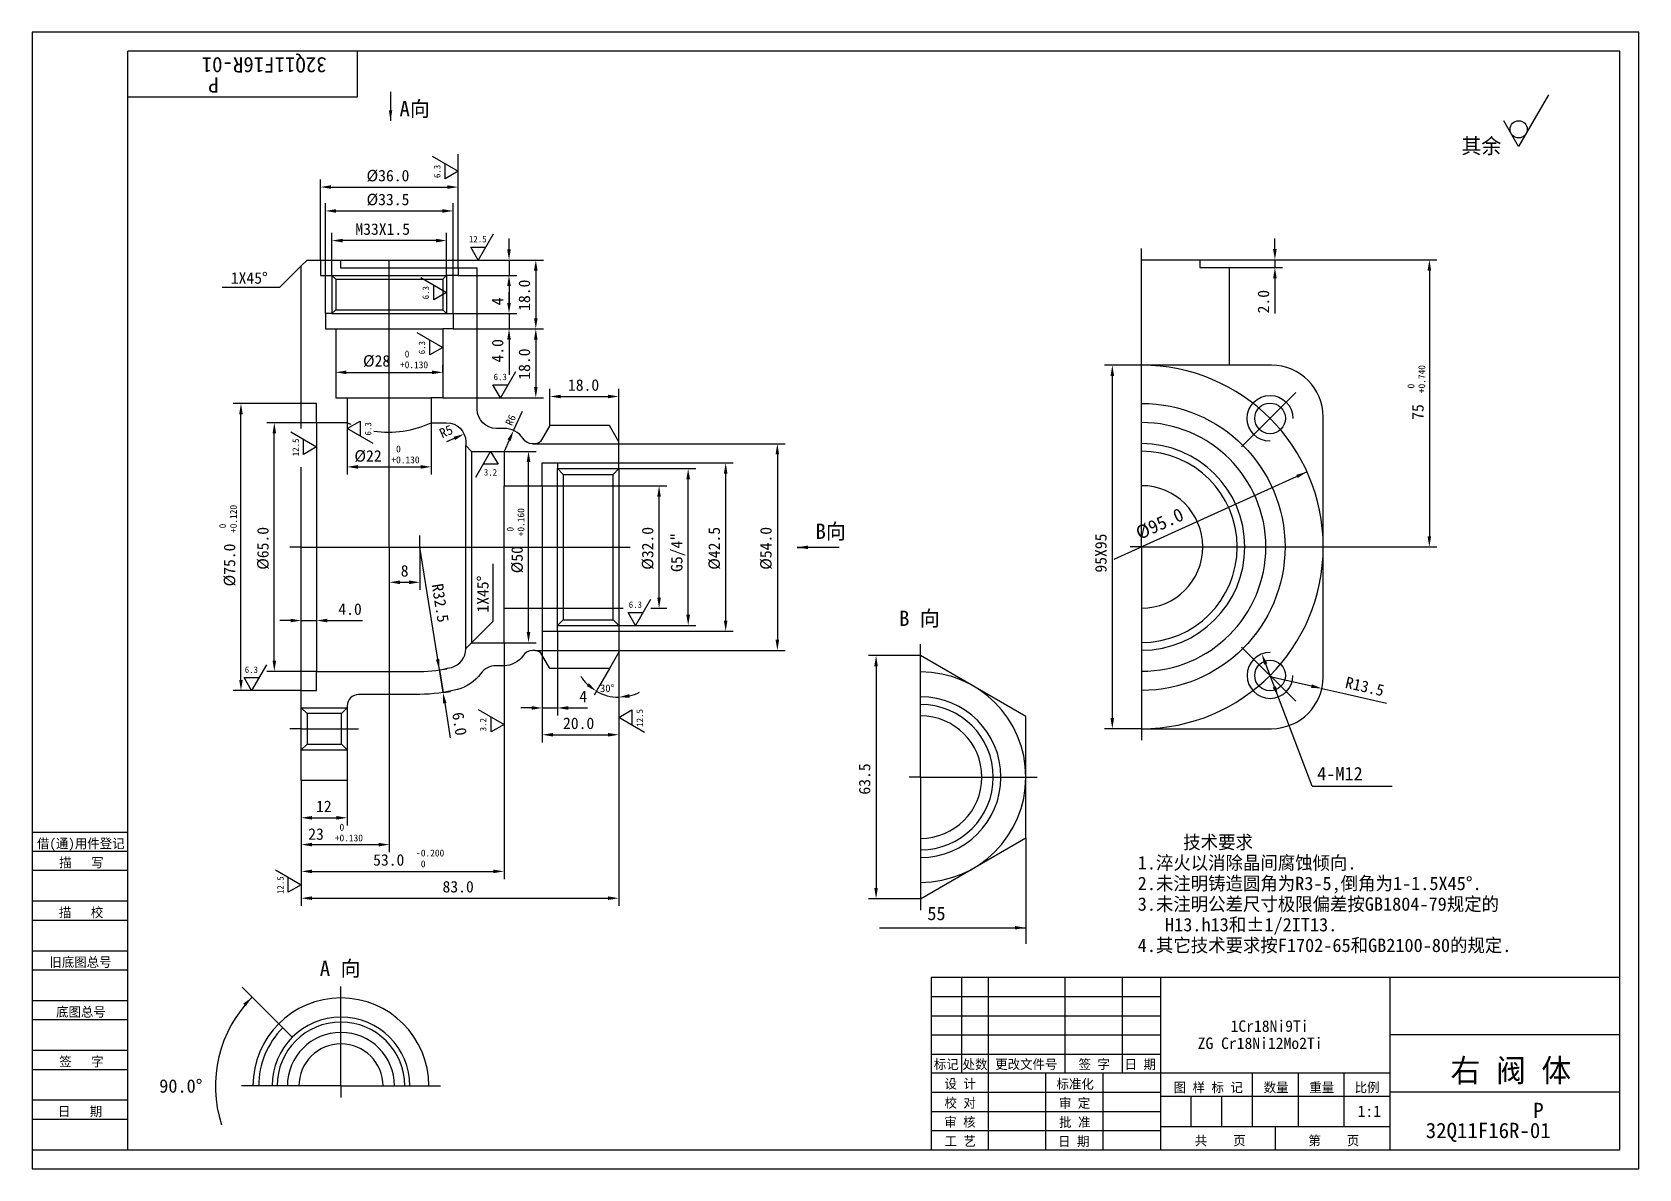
# Model space of a CAD drawing. Header units: metres. Extents: x 0 to 420, y 0 to 297.
import ezdxf

# ---------------------------------------------------------------- set-up
doc = ezdxf.new("R2010")
doc.units = ezdxf.units.M
for name, color, linetype in [('C', 6, 'Continuous'), ('D', 1, 'Continuous'), ('FL', 5, 'Continuous'), ('T', 7, 'Continuous'), ('TL', 4, 'Continuous')]:
    doc.layers.add(name, color=color, linetype=linetype)

# ---------------------------------------------------------------- blocks, each defined once
blk = doc.blocks.new('TUKUN3')
at = {"layer": 'FL'}
for p, q in [((420, 297), (0, 297)), ((0, 297), (0, 0)), ((420, 0), (420, 297)), ((0, 78), (25, 78)), ((0, 70), (25, 70)), ((0, 65), (25, 65)), ((0, 57), (25, 57)), ((0, 52), (25, 52)), ((243, 25), (243, 50)), ((250, 5), (250, 50)), ((270, 25), (270, 50)), ((285, 25), (285, 50)), ((0, 44), (25, 44)), ((235, 45), (295, 45)), ((0, 39), (25, 39)), ((235, 40), (295, 40)), ((235, 35), (295, 35)), ((0, 31), (25, 31)), ((235, 30), (295, 30)), ((0, 26), (25, 26)), ((280, 5), (280, 25)), ((0, 18), (25, 18)), ((235, 20), (295, 20)), ((0, 13), (25, 13)), ((235, 15), (295, 15)), ((235, 10), (295, 10)), ((0, 0), (420, 0))]:
    blk.add_line(p, q, dxfattribs=at)
at = {"layer": 'TL'}
for p, q in [((415, 292), (25, 292)), ((25, 5), (25, 292)), ((85, 292), (85, 280)), ((415, 5), (415, 292)), ((85, 280), (25, 280)), ((0, 88), (25, 88)), ((0, 83), (25, 83)), ((415, 50), (235, 50)), ((235, 50), (235, 5)), ((295, 5), (295, 50)), ((355, 5), (355, 50)), ((415, 35), (355, 35)), ((355, 25), (235, 25)), ((265, 5), (265, 25)), ((319, 11), (319, 25)), ((331, 11), (331, 25)), ((343, 11), (343, 25)), ((295, 19), (355, 19)), ((303, 11), (303, 19)), ((311, 11), (311, 19)), ((415, 20), (355, 20)), ((355, 11), (295, 11)), ((325, 5), (325, 11)), ((0, 5), (415, 5))]:
    blk.add_line(p, q, dxfattribs=at)
at = {"layer": 'T'}
for s, p in [('借(通)用件登记', (1.26, 83.76)), ('描   写', (7.09, 78.76)), ('描   校', (6.98, 65.76)), ('旧底图总号', (4.52, 52.76)), ('底图总号', (6.25, 39.76)), ('签   字', (7.1, 26.76)), ('标记', (235.71, 26.07)), ('处数', (243.22, 26.07)), ('更改文件号', (251.75, 26.07)), ('签 字', (273.53, 26.07)), ('日 期', (285.57, 26.07)), ('设 计', (238.5, 20.99)), ('标准化', (267.77, 20.93)), ('图 样 标 记', (298.4, 20.04)), ('数量', (321.92, 20.04)), ('重量', (333.88, 20.04)), ('比例', (345.7, 20.04)), ('校 对', (238.48, 15.99)), ('审 定', (268.39, 15.93)), ('日   期', (6.72, 13.76)), ('审 核', (238.41, 10.99)), ('批 准', (268.46, 10.93)), ('工 艺', (238.52, 5.99)), ('日 期', (268.18, 5.93)), ('共    页', (303.91, 6.13)), ('第    页', (333.62, 6.13))]:
    blk.add_text(s, height=2.5, dxfattribs=at).set_placement(p)

msp = doc.modelspace()

# ---------------------------------------------------------------- linework, layer by layer
at = {"layer": 'C'}
for p, q in [((290, 237.5), (290, 240.5)), ((93.35, 162.46), (93.35, 237.46)), ((290, 162.5), (290, 237.5)), ((316.16, 188.66), (330.31, 202.81)), ((101.35, 162.46), (101.35, 165.46)), ((70.35, 162.46), (67.35, 162.46)), ((70.35, 162.46), (153.35, 162.46)), ((93.35, 162.46), (93.35, 122.46)), ((101.35, 162.46), (101.35, 159.46)), ((153.35, 162.46), (156.35, 162.46)), ((290, 162.5), (287, 162.5)), ((290, 162.5), (337.5, 162.5)), ((290, 162.5), (290, 115)), ((337.5, 162.5), (340.5, 162.5)), ((232.25, 134.1), (232.25, 137.1)), ((316.16, 136.34), (330.31, 122.19)), ((232.25, 102.35), (232.25, 134.1)), ((70.35, 114.96), (67.35, 114.96)), ((70.35, 114.96), (85.35, 114.96)), ((290, 115), (290, 112)), ((232.25, 102.35), (229.25, 102.35)), ((232.25, 102.35), (262.75, 102.35)), ((232.25, 102.35), (232.25, 70.6)), ((232.25, 70.59), (232.25, 67.59)), ((80.72, 21.65), (80.72, 47.65)), ((57.72, 21.65), (54.72, 21.65)), ((80.72, 21.65), (57.72, 21.65)), ((80.72, 21.65), (103.72, 21.65)), ((80.72, 21.65), (80.72, 18.65)), ((103.72, 21.65), (106.72, 21.65))]:
    msp.add_line(p, q, dxfattribs=at)
msp.add_lwpolyline([(290, 115, 1), (290, 210, 1)], format="xyb", dxfattribs=at)
at = {"layer": 'D'}
for p, q in [((93.69, 281.42), (93.69, 273.79)), ((396.38, 280.63), (388.57, 267.11)), ((388.57, 267.11), (384.67, 273.87)), ((111.35, 235.4), (111.35, 265.1)), ((104.59, 264.57), (111.35, 260.67)), ((107.97, 258.71), (107.97, 262.62)), ((111.35, 260.67), (107.97, 258.71)), ((75.35, 237.46), (75.35, 258.52)), ((78.15, 256.52), (108.55, 256.52)), ((76.65, 223.46), (76.65, 252.28)), ((110.05, 223.46), (110.05, 252.28)), ((79.45, 250.28), (107.25, 250.28)), ((78.35, 233.46), (78.35, 244.54)), ((108.35, 233.46), (108.35, 244.54)), ((120.51, 244.22), (116.61, 237.46)), ((105.55, 242.54), (81.15, 242.54)), ((116.61, 237.46), (114.65, 240.84)), ((114.65, 240.84), (118.56, 240.84)), ((124.66, 240.26), (124.66, 243.06)), ((324.86, 240.3), (324.86, 243.1)), ((70.35, 235.96), (64.69, 230.31)), ((80.65, 237.46), (126.66, 237.46)), ((80.65, 237.46), (133.66, 237.46)), ((124.66, 237.46), (124.66, 233.46)), ((305.2, 237.5), (367.23, 237.5)), ((313, 235.5), (326.86, 235.5)), ((324.86, 237.5), (324.86, 235.5)), ((101.59, 232.87), (108.35, 228.97)), ((111.35, 233.46), (126.66, 233.46)), ((131.66, 234.66), (131.66, 222.26)), ((324.86, 232.7), (324.86, 229.9)), ((365.23, 234.7), (365.23, 165.3)), ((64.69, 230.31), (49.69, 230.31)), ((104.97, 227.02), (104.97, 230.92)), ((108.35, 228.97), (104.97, 227.02)), ((124.66, 230.66), (124.66, 227.86)), ((124.66, 226.26), (124.66, 229.06)), ((124.66, 227.86), (124.66, 225.63)), ((324.86, 229.9), (324.86, 223.52)), ((110.05, 223.46), (126.66, 223.46)), ((124.66, 223.46), (124.66, 219.46)), ((100.59, 218.52), (107.35, 214.61)), ((110.05, 219.46), (133.66, 219.46)), ((110.05, 219.46), (133.66, 219.46)), ((123.58, 219.46), (126.66, 219.46)), ((103.97, 212.66), (103.97, 216.56)), ((107.35, 214.61), (103.97, 212.66)), ((124.66, 216.66), (124.66, 213.86)), ((131.66, 216.66), (131.66, 204.26)), ((107.35, 208.11), (107.35, 210.11)), ((124.66, 213.86), (124.66, 207.49)), ((290, 210), (280.36, 210)), ((79.35, 209.76), (79.35, 206.11)), ((82.15, 208.11), (104.55, 208.11)), ((126.31, 208.22), (122.41, 201.46)), ((282.36, 207.2), (282.36, 117.8)), ((122.41, 201.46), (120.46, 204.84)), ((120.46, 204.84), (124.36, 204.84)), ((135.35, 194.21), (135.35, 203.8)), ((138.15, 201.8), (150.55, 201.8)), ((153.35, 189.96), (153.35, 203.8)), ((70.35, 199.96), (52.59, 199.96)), ((107.35, 201.46), (133.66, 201.46)), ((125.85, 192.92), (128.18, 198.01)), ((54.59, 127.76), (54.59, 197.16)), ((74.35, 194.96), (61.31, 194.96)), ((82.35, 193.4), (85.73, 195.35)), ((82.35, 194.96), (82.35, 181.41)), ((89.11, 189.5), (82.35, 193.4)), ((85.73, 195.35), (85.73, 191.45)), ((104.35, 194.96), (104.35, 181.41)), ((63.31, 132.76), (63.31, 192.16)), ((67.59, 192.53), (74.35, 188.62)), ((70.97, 186.67), (70.97, 190.57)), ((110.36, 190.85), (108.35, 189.96)), ((124.68, 190.37), (123.35, 187.46)), ((130.83, 189.46), (196.8, 189.46)), ((74.35, 188.62), (70.97, 186.67)), ((115.96, 180.7), (119.86, 187.46)), ((119.86, 187.46), (121.81, 184.08)), ((123.35, 187.46), (131.75, 187.46)), ((194.8, 186.66), (194.8, 138.26)), ((85.15, 183.41), (101.55, 183.41)), ((121.81, 184.08), (117.91, 184.08)), ((129.75, 140.26), (129.75, 184.66)), ((137.35, 184.46), (183.29, 184.46)), ((153.35, 182.96), (173.49, 182.96)), ((181.29, 143.26), (181.29, 181.66)), ((333.26, 182.12), (282.79, 159.23)), ((133.35, 178.46), (165.88, 178.46)), ((171.49, 144.76), (171.49, 180.16)), ((163.88, 149.26), (163.88, 175.66)), ((101.35, 162.46), (101.35, 151.26)), ((107.41, 124.44), (101.35, 162.46)), ((199.97, 162.39), (201.97, 162.39)), ((210.94, 162.39), (199.97, 162.39)), ((340.5, 162.5), (367.23, 162.5)), ((120.51, 143.12), (120.51, 158.12)), ((93.35, 153.97), (93.35, 151.26)), ((96.15, 153.26), (98.55, 153.26)), ((161.64, 148.72), (157.74, 141.96)), ((67.55, 143.26), (64.75, 143.26)), ((70.35, 142.9), (70.35, 145.26)), ((70.35, 143.26), (74.35, 143.26)), ((74.35, 143.62), (74.35, 141.26)), ((77.15, 143.26), (79.95, 143.26)), ((79.95, 143.26), (86.32, 143.26)), ((119.09, 141.71), (120.51, 143.12)), ((133.35, 146.46), (154.5, 146.46)), ((157.74, 141.96), (155.78, 145.34)), ((155.78, 145.34), (159.69, 145.34)), ((161.77, 146.46), (165.88, 146.46)), ((114.85, 137.46), (119.09, 141.71)), ((133.35, 140.46), (133.35, 118.42)), ((133.35, 140.46), (133.35, 111.42)), ((137.35, 140.46), (183.29, 140.46)), ((137.35, 140.46), (137.35, 118.42)), ((153.35, 141.96), (173.49, 141.96)), ((106.02, 133.13), (105.58, 135.9)), ((123.35, 137.46), (131.75, 137.46)), ((123.35, 137.46), (123.35, 75.72)), ((131.45, 135.46), (196.8, 135.46)), ((153.35, 135.46), (153.35, 68.72)), ((153.35, 135.46), (153.35, 111.42)), ((61.26, 131.72), (57.36, 124.96)), ((106.46, 130.37), (108.44, 130.68)), ((106.46, 130.37), (107.41, 124.44)), ((150.89, 130.71), (148.39, 126.38)), ((232.25, 134.1), (218.6, 134.1)), ((220.6, 131.3), (220.6, 73.39)), ((334.6, 100.03), (322.45, 131.9)), ((57.36, 124.96), (55.41, 128.34)), ((55.41, 128.34), (59.31, 128.34)), ((74.35, 129.96), (61.31, 129.96)), ((148.39, 126.38), (146.89, 123.78)), ((334.44, 126.13), (324, 128.5)), ((70.35, 124.96), (52.59, 124.96)), ((93.35, 122.46), (93.35, 82.72)), ((107.41, 124.44), (109.38, 124.76)), ((337.17, 125.51), (342.63, 124.28)), ((342.63, 124.28), (354, 121.7)), ((107.85, 121.68), (108.29, 118.91)), ((108.29, 118.91), (109.29, 112.62)), ((116.59, 120), (123.35, 116.1)), ((119.97, 114.15), (119.97, 118.05)), ((130.55, 120.42), (127.75, 120.42)), ((133.35, 120.42), (137.35, 120.42)), ((140.15, 120.42), (142.95, 120.42)), ((142.95, 120.42), (145.18, 120.42)), ((153.35, 117.94), (156.73, 119.89)), ((160.11, 114.04), (153.35, 117.94)), ((156.73, 119.89), (156.73, 115.99)), ((123.35, 116.1), (119.97, 114.15)), ((136.15, 113.42), (150.55, 113.42)), ((290, 115), (280.36, 115)), ((70.35, 101.46), (70.35, 89.72)), ((70.35, 101.46), (70.35, 82.72)), ((70.35, 101.46), (70.35, 75.72)), ((70.35, 101.46), (70.35, 68.72)), ((82.35, 101.46), (82.35, 89.72)), ((334.6, 100.03), (355.55, 100.03)), ((73.15, 91.72), (79.55, 91.72)), ((73.15, 84.72), (90.55, 84.72)), ((259.75, 86.47), (259.75, 58.82)), ((63.59, 78.15), (70.35, 74.25)), ((66.97, 72.29), (66.97, 76.2)), ((73.15, 77.72), (120.55, 77.72)), ((70.35, 74.25), (66.97, 72.29)), ((73.15, 70.72), (150.55, 70.72)), ((232.25, 70.59), (218.6, 70.59)), ((221.48, 62.99), (259.75, 62.99)), ((65.52, 36.85), (54.92, 47.46))]:
    msp.add_line(p, q, dxfattribs=at)
msp.add_circle((388.57, 271.61), 2.25, dxfattribs=at)
for centre, radius, start, end in [((153.35, 134.96), 11.74, 212.59, 226.3), ((153.35, 134.96), 11.74, 240, 270), ((153.35, 134.96), 11.74, 283.7, 297.41), ((80.72, 21.65), 32.81, 135, 198)]:
    msp.add_arc(centre, radius, start, end, dxfattribs=at)
for points in [[(94.14, 276.59), (93.69, 273.79), (93.24, 276.59)], [(78.15, 256.99), (78.15, 256.06), (75.35, 256.52)], [(108.55, 256.99), (108.55, 256.06), (111.35, 256.52)], [(79.45, 250.75), (79.45, 249.82), (76.65, 250.28)], [(107.25, 250.75), (107.25, 249.82), (110.05, 250.28)], [(81.15, 243.01), (81.15, 242.07), (78.35, 242.54)], [(105.55, 243.01), (105.55, 242.07), (108.35, 242.54)], [(124.19, 240.26), (125.12, 240.26), (124.66, 237.46)], [(324.39, 240.3), (325.32, 240.3), (324.86, 237.5)], [(131.19, 234.66), (132.12, 234.66), (131.66, 237.46)], [(324.39, 232.7), (325.32, 232.7), (324.86, 235.5)], [(364.76, 234.7), (365.7, 234.7), (365.23, 237.5)], [(124.19, 230.66), (125.12, 230.66), (124.66, 233.46)], [(124.19, 226.26), (125.12, 226.26), (124.66, 223.46)], [(124.19, 216.66), (125.12, 216.66), (124.66, 219.46)], [(131.19, 222.26), (132.12, 222.26), (131.66, 219.46)], [(131.19, 216.66), (132.12, 216.66), (131.66, 219.46)], [(281.89, 207.2), (282.82, 207.2), (282.36, 210)], [(82.15, 208.58), (82.15, 207.64), (79.35, 208.11)], [(104.55, 208.58), (104.55, 207.64), (107.35, 208.11)], [(131.19, 204.26), (132.12, 204.26), (131.66, 201.46)], [(138.15, 202.27), (138.15, 201.34), (135.35, 201.8)], [(150.55, 202.27), (150.55, 201.34), (153.35, 201.8)], [(54.12, 197.16), (55.05, 197.16), (54.59, 199.96)], [(62.85, 192.16), (63.78, 192.16), (63.31, 194.96)], [(110.55, 190.43), (110.17, 191.28), (112.92, 191.99)], [(125.11, 190.18), (124.26, 190.57), (125.85, 192.92)], [(194.33, 186.66), (195.27, 186.66), (194.8, 189.46)], [(129.28, 184.66), (130.22, 184.66), (129.75, 187.46)], [(85.15, 183.88), (85.15, 182.94), (82.35, 183.41)], [(101.55, 183.88), (101.55, 182.94), (104.35, 183.41)], [(171.02, 180.16), (171.96, 180.16), (171.49, 182.96)], [(180.82, 181.66), (181.76, 181.66), (181.29, 184.46)], [(330.82, 180.51), (333.26, 182.12), (330.45, 181.35)], [(163.41, 175.66), (164.34, 175.66), (163.88, 178.46)], [(364.76, 165.3), (365.7, 165.3), (365.23, 162.5)], [(202.77, 161.94), (199.97, 162.39), (202.77, 162.84)], [(96.15, 153.73), (96.15, 152.79), (93.35, 153.26)], [(98.55, 153.73), (98.55, 152.79), (101.35, 153.26)], [(163.41, 149.26), (164.34, 149.26), (163.88, 146.46)], [(67.55, 143.73), (67.55, 142.8), (70.35, 143.26)], [(77.15, 143.73), (77.15, 142.8), (74.35, 143.26)], [(171.02, 144.76), (171.96, 144.76), (171.49, 141.96)], [(180.82, 143.26), (181.76, 143.26), (181.29, 140.46)], [(129.28, 140.26), (130.22, 140.26), (129.75, 137.46)], [(194.33, 138.26), (195.27, 138.26), (194.8, 135.46)], [(322.01, 131.74), (322.88, 132.07), (321.45, 134.52)], [(62.85, 132.76), (63.78, 132.76), (63.31, 129.96)], [(105.56, 133.06), (106.48, 133.21), (106.46, 130.37)], [(106.48, 133.21), (105.56, 133.06), (106.46, 130.37)], [(220.13, 131.3), (221.06, 131.3), (220.6, 134.1)], [(54.12, 127.76), (55.05, 127.76), (54.59, 124.96)], [(145.52, 126.85), (144.96, 126.11), (147.48, 124.8)], [(324.29, 125.76), (325.16, 126.09), (325.73, 123.31)], [(334.33, 125.68), (334.54, 126.59), (337.17, 125.51)], [(108.31, 121.75), (107.39, 121.6), (107.41, 124.44)], [(156.18, 123.1), (156.07, 124.02), (153.35, 123.23)], [(130.55, 120.89), (130.55, 119.95), (133.35, 120.42)], [(140.15, 120.89), (140.15, 119.95), (137.35, 120.42)], [(281.89, 117.8), (282.82, 117.8), (282.36, 115)], [(136.15, 113.89), (136.15, 112.95), (133.35, 113.42)], [(150.55, 113.89), (150.55, 112.95), (153.35, 113.42)], [(73.15, 92.19), (73.15, 91.25), (70.35, 91.72)], [(79.55, 92.19), (79.55, 91.25), (82.35, 91.72)], [(73.15, 85.19), (73.15, 84.25), (70.35, 84.72)], [(90.55, 85.19), (90.55, 84.25), (93.35, 84.72)], [(73.15, 78.19), (73.15, 77.25), (70.35, 77.72)], [(120.55, 78.19), (120.55, 77.25), (123.35, 77.72)], [(220.13, 73.39), (221.06, 73.39), (220.6, 70.59)], [(73.15, 71.19), (73.15, 70.25), (70.35, 70.72)], [(150.55, 71.19), (150.55, 70.25), (153.35, 70.72)], [(256.95, 63.44), (259.75, 62.99), (256.95, 62.54)], [(55.81, 42.49), (57.52, 44.85), (55.16, 43.14)]]:
    msp.add_solid(points, dxfattribs=at)
at = {"layer": 'FL'}
for p, q in [((78.35, 233.46), (78.35, 223.46)), ((108.35, 233.46), (108.35, 223.46)), ((137.35, 182.96), (153.35, 182.96)), ((137.35, 141.96), (153.35, 141.96)), ((70.35, 120.46), (82.35, 120.46)), ((70.35, 109.46), (82.35, 109.46))]:
    msp.add_line(p, q, dxfattribs=at)
for points in [[(323.59, 190.09, -2.41), (329.59, 196.09, -2.41)], [(323.59, 134.91, 2.41), (329.59, 128.91, 2.41)], [(232.25, 81.35, 1), (232.25, 123.35, 1)], [(97.42, 21.65, 1), (64.02, 21.65, 1)]]:
    msp.add_lwpolyline(points, format="xyb", dxfattribs=at)
at = {"layer": 'TL'}
for p, q in [((75.35, 237.46), (80.65, 237.46)), ((80.65, 237.46), (80.65, 235.46)), ((80.65, 235.46), (116.35, 235.39)), ((313, 210), (313, 235.5)), ((78.35, 233.46), (108.35, 233.46)), ((79.35, 232.46), (107.35, 232.46)), ((78.35, 223.46), (108.35, 223.46)), ((79.35, 224.46), (107.35, 224.46)), ((79.35, 219.46), (107.35, 219.46)), ((70.35, 193.41), (70.35, 199.96)), ((82.35, 201.46), (104.35, 201.46)), ((74.35, 194.96), (74.35, 129.96)), ((131.35, 189.46), (130.83, 189.46)), ((131.35, 189.46), (131.45, 189.46)), ((113.35, 135.96), (113.35, 188.96)), ((114.85, 187.46), (114.85, 137.46)), ((70.35, 124.96), (70.35, 183.38)), ((137.35, 141.96), (137.35, 182.96)), ((138.85, 181.46), (138.85, 143.46)), ((151.85, 143.46), (151.85, 181.46)), ((153.35, 182.96), (153.35, 141.96)), ((123.35, 146.46), (123.35, 178.46)), ((133.35, 178.46), (133.35, 146.46)), ((138.85, 143.46), (151.85, 143.46)), ((113.35, 135.96), (113.35, 135.87)), ((70.35, 109.46), (70.35, 120.46)), ((71.85, 118.96), (71.85, 110.96)), ((80.85, 110.96), (80.85, 118.96)), ((82.35, 120.46), (82.35, 109.46)), ((68, 34.38), (65.52, 36.85))]:
    msp.add_line(p, q, dxfattribs=at)
for points in [[(70.35, 199.96), (70.35, 235.96), (71.85, 237.46), (75.35, 237.46), (75.35, 233.46), (78.35, 233.46), (79.35, 232.46), (79.35, 224.46), (78.35, 223.46), (76.65, 223.46), (76.65, 219.46), (79.35, 219.46), (79.35, 201.46), (82.35, 201.46), (82.35, 194.96), (74.35, 194.96), (74.35, 199.96)], [(71.85, 110.96), (80.85, 110.96), (82.35, 109.46), (82.35, 101.46), (70.35, 101.46), (70.35, 109.46)]]:
    msp.add_lwpolyline(points, close=True, dxfattribs=at)
for points in [[(111.35, 235.4), (111.35, 233.46), (108.35, 233.46), (107.35, 232.46), (107.35, 224.46), (108.35, 223.46), (110.05, 223.46), (110.05, 219.46), (107.35, 219.46), (107.35, 201.46), (104.35, 201.46), (104.35, 194.96), (108.35, 194.96, -0.41), (113.35, 189.96), (113.35, 188.96), (114.85, 187.46), (123.35, 187.46), (123.35, 178.46), (133.35, 178.46), (133.35, 184.46), (137.35, 184.46), (137.35, 182.96), (138.85, 181.46), (151.85, 181.46), (153.35, 182.96), (153.35, 189.96), (150.89, 194.21), (135.35, 194.21), (133.18, 190.46, -0.27), (131.45, 189.46)], [(130.83, 189.46, -0.25), (128.34, 190.8, 0.25), (123.35, 193.46), (121.35, 193.46, -0.41), (116.35, 198.46), (116.35, 235.39)], [(290, 115), (324, 115, 0.41), (337.5, 128.5), (337.5, 196.5, 0.41), (324, 210), (290, 210)], [(290, 200, -1), (290, 125, -1)], [(82.35, 194.96, 0.01), (83.28, 194.54, 0.23)], [(89.28, 192.78, 0.15), (104.35, 194.96, 0.23)], [(290, 130, 1), (290, 195, 1)], [(290, 135.5, 1), (290, 189.5, 1)], [(290, 137.5, 1), (290, 187.5, 1)], [(290, 146.5, 1), (290, 178.5, 1)], [(113.35, 135.96), (114.85, 137.46), (123.35, 137.46), (123.35, 146.46), (133.35, 146.46), (133.35, 140.46), (137.35, 140.46), (137.35, 141.96), (138.85, 143.46), (151.85, 143.46), (153.35, 141.96), (153.35, 134.96), (150.89, 130.71), (135.35, 130.71), (133.18, 134.46, 0.27), (131.45, 135.46), (130.83, 135.46, 0.25), (128.34, 134.13, -0.25), (123.35, 131.46), (121.29, 131.46, 0.24), (117.25, 129.4, -0.17), (111.15, 125.23, -0.06), (101.35, 123.96), (85.35, 123.96, 0.41), (82.35, 120.96), (82.35, 120.46), (80.85, 118.96), (71.85, 118.96), (70.35, 120.46), (70.35, 124.96), (74.35, 124.96), (74.35, 129.96), (101.35, 129.96, 0.06), (109.62, 131.03, 0.34), (113.35, 135.87)], [(232.25, 74.85, 1), (232.25, 129.85, 1)], [(232.25, 83.35, 1), (232.25, 121.35, 1)], [(232.25, 86.35, 1), (232.25, 118.35, 1)], [(103.72, 21.65, 1), (57.72, 21.65, 1)], [(98.72, 21.65, 1), (62.72, 21.65, 1)], [(65.52, 36.85, 0.2), (59.22, 21.65, 0.2)], [(94.72, 21.65, 1), (66.72, 21.65, 1)], [(91.72, 21.65, 1), (69.72, 21.65, 1)]]:
    msp.add_lwpolyline(points, format="xyb", dxfattribs=at)
for points in [[(290, 237.5), (305.2, 237.5), (305.2, 235.5), (313, 235.5)], [(232.25, 70.59), (259.75, 86.47), (259.75, 118.22), (232.25, 134.1)]]:
    msp.add_lwpolyline(points, dxfattribs=at)
for centre in [(323.59, 196.09), (323.59, 128.91)]:
    msp.add_circle(centre, 4, dxfattribs=at)

# ---------------------------------------------------------------- block references
at = {"layer": 'D'}
msp.add_blockref('TUKUN3', (0, 0), dxfattribs=at)

# ---------------------------------------------------------------- texts
for s, height, rotation, p in [('32Q11F16R-01', 4, 180, (76.98, 290.43)), ('P', 4, 180, (48.76, 285.17)), ('6.3', 1.7, 90, (106.74, 258.88)), ('18.0', 3, 90, (130.16, 224.18)), ('6.3', 1.7, 90, (103.74, 227.19)), ('4', 3, 90, (123.16, 225.63)), ('2.0', 3, 90, (323.36, 223.52)), ('6.3', 1.7, 90, (102.74, 212.83)), ('4.0', 3, 90, (123.16, 210.68)), ('18.0', 3, 90, (130.16, 206.18)), ('+0.740', 1.8, 90, (364.15, 202.67)), (' 0', 1.8, 90, (361.33, 202.67)), ('75', 3, 90, (363.73, 195.71)), ('6.3', 1.7, 90, (88.66, 191.62)), ('R5', 2.5, 23.9, (107.17, 190.86)), ('R6', 2, 65.36, (125.41, 194.02)), ('12.5', 1.7, 90, (69.74, 186.19)), ('+0.120', 1.8, 90, (53.51, 166.13)), ('+0.160', 1.8, 90, (128.67, 165.28)), ('%%c95.0', 3.5, 24.4, (289.49, 164.29)), (' 0', 1.8, 90, (50.69, 166.13)), ('%%c65.0', 3, 90, (61.81, 156.53)), (' 0', 1.8, 90, (125.85, 165.28)), ('%%C32.0', 3, 90, (162.38, 156.53)), ('G5/4"', 3, 90, (169.99, 155.96)), ('%%C42.5', 3, 90, (179.79, 156.53)), ('%%C54.0', 3, 90, (193.3, 156.53)), ('95X95', 3, 90, (280.86, 155.79)), ('%%C75.0', 3, 90, (53.09, 152.18)), ('%%C50', 3, 90, (128.25, 155.61)), ('R32.5', 3, 279.05, (104.43, 152.65)), ('1X45%%d', 3, 90, (119.31, 145.33)), ('R13.5', 3, 347.22, (343.05, 125.72)), ('6.0', 3, 279.05, (109.78, 119.06)), ('3.2', 1.7, 90, (118.74, 114.32)), ('12.5', 1.7, 90, (159.66, 115.51)), ('63.5', 3, 90, (219.1, 97.78)), ('12.5', 1.7, 90, (65.74, 71.82))]:
    msp.add_text(s, height=height, rotation=rotation, dxfattribs=at).set_placement(p)
for s, height, p in [('A向', 4, (96.02, 275)), ('其余', 4, (373.63, 265.27)), ('%%c36.0', 3, (87.42, 258.02)), ('%%c33.5', 3, (87.42, 251.78)), ('M33X1.5', 3, (84.49, 244.04)), ('12.5', 1.7, (114.18, 242.07)), ('1X45%%d', 3, (51.93, 231.27)), ('%%C28', 3, (86.49, 209.61)), ('+0.130', 1.8, (96.16, 209.19)), (' 0', 1.8, (96.16, 212.01)), ('6.3', 1.7, (120.63, 206.07)), ('18.0', 3, (140.06, 203.3)), ('%%c22', 3, (84.25, 184.78)), ('+0.130', 1.8, (93.92, 184.36)), (' 0', 1.8, (93.92, 187.18)), ('3.2', 1.7, (118.08, 181.15)), ('B向', 4, (204.77, 164.58)), ('8', 3, (96.35, 154.76)), ('4.0', 3, (80.04, 144.76)), ('6.3', 1.7, (155.96, 146.57)), ('B 向', 4, (226.61, 141.85)), ('6.3', 1.7, (55.58, 129.57)), ('30%%d', 2, (148.47, 124.57)), ('4', 3, (143.04, 121.92)), ('20.0', 3, (138.78, 114.92)), ('4-M12', 3.5, (335.91, 101.51)), ('12', 3, (74.21, 93.22)), ('23', 3, (72.17, 85.98)), (' 0', 1.8, (79.13, 88.38)), ('+0.130', 1.8, (79.13, 85.56)), ('     技术要求', 3.5, (289, 83.61)), ('53.0', 3, (89.13, 79.22)), ('-0.200', 1.8, (100.38, 81.62)), (' 0', 1.8, (100.38, 78.8)), ('1.淬火以消除晶间腐蚀倾向.', 3.5, (289, 78.22)), ('2.未注明铸造圆角为R3-5,倒角为1-1.5X45%%d.', 3.5, (289, 72.83)), ('83.0', 3, (107.28, 72.22)), ('3.未注明公差尺寸极限偏差按GB1804-79规定的', 3.5, (289, 67.44)), ('55', 3.5, (234.01, 64.99)), ('   H13.h13和%%P1/2IT13.', 3.5, (289, 62.05)), ('4.其它技术要求按F1702-65和GB2100-80的规定.', 3.5, (289, 56.66)), ('A 向', 4, (75.18, 50.37)), ('1Cr18Ni9Ti', 3, (313.27, 35.8)), ('ZG Cr18Ni12Mo2Ti', 3, (304.67, 31.31)), ('右 阀 体', 6, (370.77, 22.7)), ('90.0%%d', 3.5, (33.23, 19.9)), ('P', 4, (392.39, 13.26)), ('1:1', 3, (346.47, 13.55)), ('32Q11F16R-01', 4, (364.3, 8.03))]:
    msp.add_text(s, height=height, dxfattribs=at).set_placement(p)

doc.saveas('drawing.dxf')
